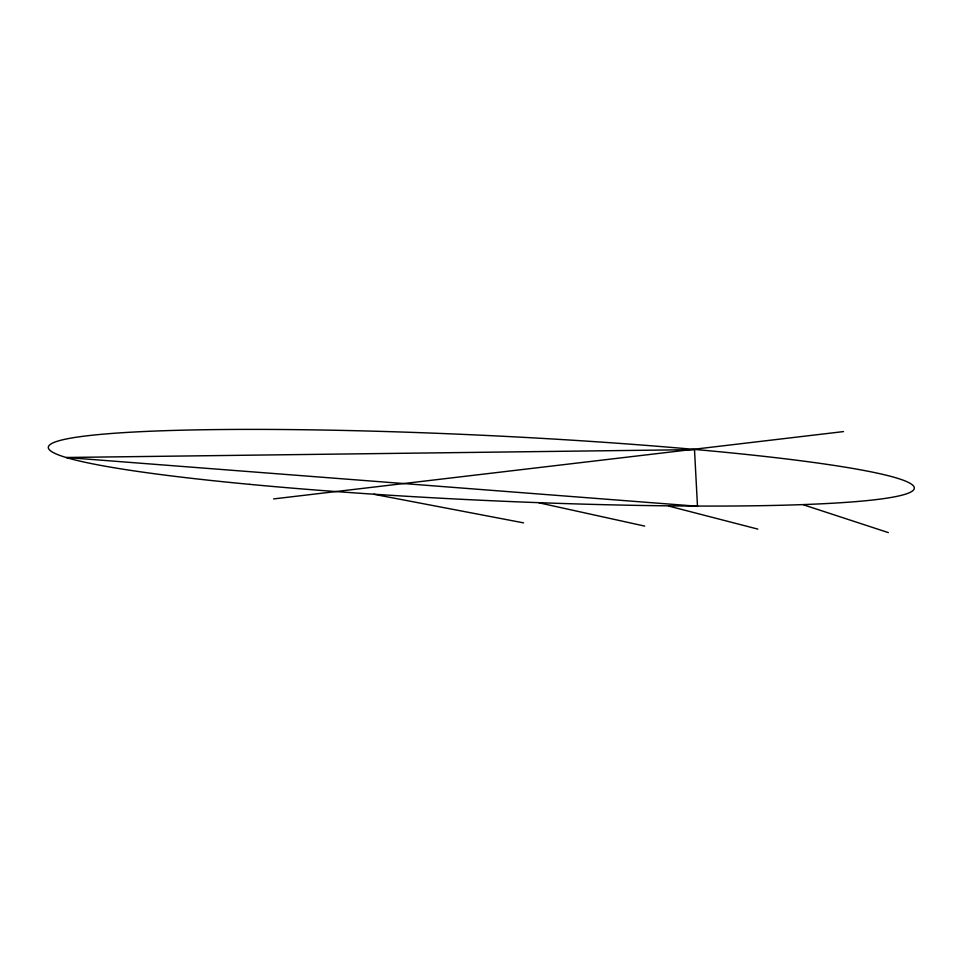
<?xml version="1.0" encoding="UTF-8"?>
<svg xmlns="http://www.w3.org/2000/svg" width="962" height="962" viewBox="0 0 962 962"><rect width="100%" height="100%" fill="white"/><g stroke="black" fill="none" stroke-linecap="round" stroke-linejoin="round"><path stroke-width="1.44" d="M273.629 498.917L843.494 431.589M373.809 494.264L523.544 522.859M538.924 502.801L644.708 526.094M668.554 506.036L757.84 529.112M803.474 504.822L888.347 532.599M694.504 449.639L66.198 457.479L697.486 506.252L694.504 449.639M249.555 484.343A433.513 32.492 2.7 0 0 913.768 489.658A433.513 32.492 2.7 0 0 279.954 429.497A433.513 32.492 2.7 0 0 249.555 484.343"/></g></svg>
